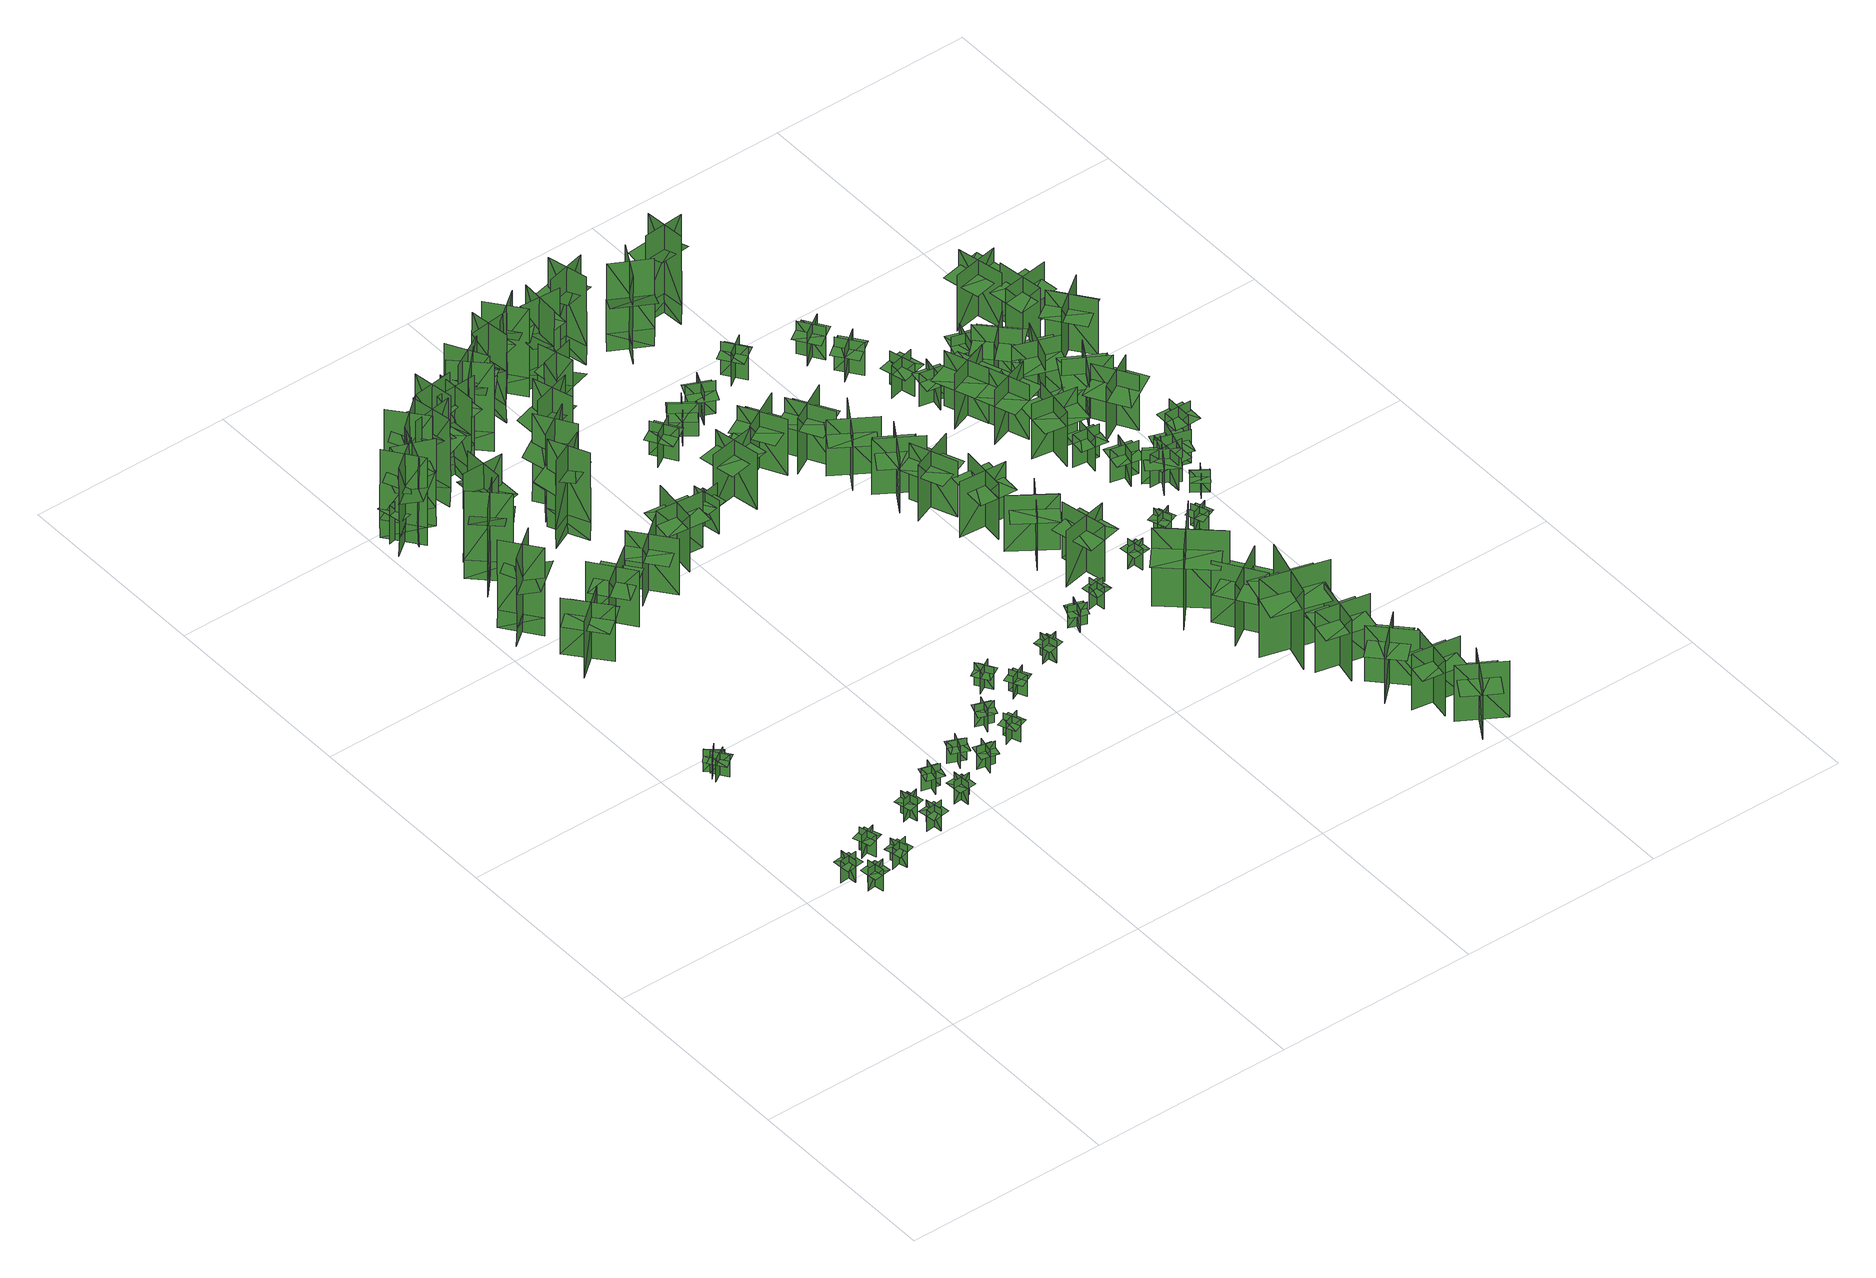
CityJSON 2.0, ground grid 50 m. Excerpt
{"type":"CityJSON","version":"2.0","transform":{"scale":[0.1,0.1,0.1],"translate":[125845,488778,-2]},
"CityObjects":{
"tree1":{"type":"SolitaryVegetationObject","geometry":[{"type":"MultiSurface","lod":"1","boundaries":[[[0,1,2]],[[0,2,3]],[[4,5,6]],[[4,6,7]],[[8,9,10]],[[8,10,11]],[[8,11,12]],[[8,12,13]]]}]},
"tree2":{"type":"SolitaryVegetationObject","geometry":[{"type":"MultiSurface","lod":"1","boundaries":[[[14,15,16]],[[14,16,17]],[[18,19,20]],[[18,20,21]],[[22,23,24]],[[22,24,25]],[[22,25,26]],[[22,26,27]]]}]},
"tree3":{"type":"SolitaryVegetationObject","geometry":[{"type":"MultiSurface","lod":"1","boundaries":[[[28,29,30]],[[28,30,31]],[[32,33,34]],[[32,34,35]],[[36,37,38]],[[36,38,39]],[[36,39,40]],[[36,40,41]]]}]},
"tree4":{"type":"SolitaryVegetationObject","geometry":[{"type":"MultiSurface","lod":"1","boundaries":[[[42,43,44]],[[42,44,45]],[[46,47,48]],[[46,48,49]],[[50,51,52]],[[50,52,53]],[[50,53,54]],[[50,54,55]]]}]},
"tree5":{"type":"SolitaryVegetationObject","geometry":[{"type":"MultiSurface","lod":"1","boundaries":[[[56,57,58]],[[56,58,59]],[[60,61,62]],[[60,62,63]],[[64,65,66]],[[64,66,67]],[[64,67,68]],[[64,68,69]]]}]},
"tree6":{"type":"SolitaryVegetationObject","geometry":[{"type":"MultiSurface","lod":"1","boundaries":[[[70,71,72]],[[70,72,73]],[[74,75,76]],[[74,76,77]],[[78,79,80]],[[78,80,81]],[[78,81,82]],[[78,82,83]]]}]},
"tree7":{"type":"SolitaryVegetationObject","geometry":[{"type":"MultiSurface","lod":"1","boundaries":[[[84,85,86]],[[84,86,87]],[[88,89,90]],[[88,90,91]],[[92,93,94]],[[92,94,95]],[[92,95,96]],[[92,96,97]]]}]},
"tree8":{"type":"SolitaryVegetationObject","geometry":[{"type":"MultiSurface","lod":"1","boundaries":[[[98,99,100]],[[98,100,101]],[[102,103,104]],[[102,104,105]],[[106,107,108]],[[106,108,109]],[[106,109,110]],[[106,110,111]]]}]},
"tree9":{"type":"SolitaryVegetationObject","geometry":[{"type":"MultiSurface","lod":"1","boundaries":[[[112,113,114]],[[112,114,115]],[[116,117,118]],[[116,118,119]],[[120,121,117]],[[120,117,116]],[[122,123,113]],[[122,113,112]],[[124,125,126]],[[124,126,127]],[[128,129,130]],[[128,130,131]]]}]},
"tree10":{"type":"SolitaryVegetationObject","geometry":[{"type":"MultiSurface","lod":"1","boundaries":[[[132,133,134]],[[132,134,135]],[[136,137,138]],[[136,138,139]],[[140,141,142]],[[140,142,143]],[[140,144,145]],[[140,145,141]]]}]},
"tree11":{"type":"SolitaryVegetationObject","geometry":[{"type":"MultiSurface","lod":"1","boundaries":[[[146,147,148]],[[146,148,149]],[[150,151,152]],[[150,152,153]],[[154,155,156]],[[154,156,157]],[[154,157,158]],[[154,158,159]]]}]},
"tree12":{"type":"SolitaryVegetationObject","geometry":[{"type":"MultiSurface","lod":"1","boundaries":[[[160,161,162]],[[160,162,163]],[[164,165,166]],[[164,166,167]],[[168,169,170]],[[168,170,171]],[[168,171,172]],[[168,172,173]]]}]},
"tree13":{"type":"SolitaryVegetationObject","geometry":[{"type":"MultiSurface","lod":"1","boundaries":[[[174,175,176]],[[174,176,177]],[[178,179,180]],[[178,180,181]],[[182,183,179]],[[182,179,178]],[[184,185,175]],[[184,175,174]],[[186,187,188]],[[186,188,189]],[[190,191,192]],[[190,192,193]]]}]},
"tree14":{"type":"SolitaryVegetationObject","geometry":[{"type":"MultiSurface","lod":"1","boundaries":[[[194,195,196]],[[194,196,197]],[[198,199,200]],[[198,200,201]],[[202,203,199]],[[202,199,198]],[[204,205,195]],[[204,195,194]],[[206,207,208]],[[206,208,209]],[[210,211,212]],[[210,212,213]]]}]},
"tree15":{"type":"SolitaryVegetationObject","geometry":[{"type":"MultiSurface","lod":"1","boundaries":[[[214,215,216]],[[214,216,217]],[[218,219,220]],[[218,220,221]],[[222,223,224]],[[222,224,225]],[[222,226,227]],[[222,227,223]]]}]},
"tree16":{"type":"SolitaryVegetationObject","geometry":[{"type":"MultiSurface","lod":"1","boundaries":[[[228,229,230]],[[228,230,231]],[[232,233,234]],[[232,234,235]],[[236,237,233]],[[236,233,232]],[[238,239,229]],[[238,229,228]],[[240,241,242]],[[240,242,243]],[[244,245,246]],[[244,246,247]]]}]},
"tree17":{"type":"SolitaryVegetationObject","geometry":[{"type":"MultiSurface","lod":"1","boundaries":[[[248,249,250]],[[248,250,251]],[[252,253,254]],[[252,254,255]],[[256,257,258]],[[256,258,259]],[[256,260,261]],[[256,261,257]]]}]},
"tree18":{"type":"SolitaryVegetationObject","geometry":[{"type":"MultiSurface","lod":"1","boundaries":[[[262,263,264]],[[262,264,265]],[[266,267,268]],[[266,268,269]],[[270,271,267]],[[270,267,266]],[[272,273,263]],[[272,263,262]],[[274,275,276]],[[274,276,277]],[[278,279,280]],[[278,280,281]]]}]},
"tree19":{"type":"SolitaryVegetationObject","geometry":[{"type":"MultiSurface","lod":"1","boundaries":[[[282,283,284]],[[282,284,285]],[[286,287,288]],[[286,288,289]],[[290,291,292]],[[290,292,293]],[[290,293,294]],[[290,294,295]]]}]},
"tree20":{"type":"SolitaryVegetationObject","geometry":[{"type":"MultiSurface","lod":"1","boundaries":[[[296,297,298]],[[296,298,299]],[[300,301,302]],[[300,302,303]],[[304,305,306]],[[304,306,307]],[[304,307,308]],[[304,308,309]]]}]},
"tree21":{"type":"SolitaryVegetationObject","geometry":[{"type":"MultiSurface","lod":"1","boundaries":[[[310,311,312]],[[310,312,313]],[[314,315,316]],[[314,316,317]],[[318,319,315]],[[318,315,314]],[[320,321,311]],[[320,311,310]],[[322,323,324]],[[322,324,325]],[[326,327,328]],[[326,328,329]]]}]},
"tree22":{"type":"SolitaryVegetationObject","geometry":[{"type":"MultiSurface","lod":"1","boundaries":[[[330,331,332]],[[330,332,333]],[[334,335,336]],[[334,336,337]],[[338,339,335]],[[338,335,334]],[[340,341,331]],[[340,331,330]],[[342,343,344]],[[342,344,345]],[[346,347,348]],[[346,348,349]]]}]},
"tree23":{"type":"SolitaryVegetationObject","geometry":[{"type":"MultiSurface","lod":"1","boundaries":[[[350,351,352]],[[350,352,353]],[[354,355,356]],[[354,356,357]],[[358,359,360]],[[358,360,361]],[[358,362,363]],[[358,363,359]]]}]},
"tree24":{"type":"SolitaryVegetationObject","geometry":[{"type":"MultiSurface","lod":"1","boundaries":[[[364,365,366]],[[364,366,367]],[[368,369,370]],[[368,370,371]],[[372,373,369]],[[372,369,368]],[[374,375,365]],[[374,365,364]],[[376,377,378]],[[376,378,379]],[[380,381,382]],[[380,382,383]]]}]},
"tree25":{"type":"SolitaryVegetationObject","geometry":[{"type":"MultiSurface","lod":"1","boundaries":[[[384,385,386]],[[384,386,387]],[[388,389,390]],[[388,390,391]],[[392,393,394]],[[392,394,395]],[[392,395,396]],[[392,396,397]]]}]},
"tree26":{"type":"SolitaryVegetationObject","geometry":[{"type":"MultiSurface","lod":"1","boundaries":[[[398,399,400]],[[398,400,401]],[[402,403,404]],[[402,404,405]],[[406,407,403]],[[406,403,402]],[[408,409,399]],[[408,399,398]],[[410,411,412]],[[410,412,413]],[[414,415,416]],[[414,416,417]]]}]},
"tree27":{"type":"SolitaryVegetationObject","geometry":[{"type":"MultiSurface","lod":"1","boundaries":[[[418,419,420]],[[418,420,421]],[[422,423,424]],[[422,424,425]],[[426,427,428]],[[426,428,429]],[[426,429,430]],[[426,430,431]]]}]},
"tree28":{"type":"SolitaryVegetationObject","geometry":[{"type":"MultiSurface","lod":"1","boundaries":[[[432,433,434]],[[432,434,435]],[[436,437,438]],[[436,438,439]],[[440,441,437]],[[440,437,436]],[[442,443,433]],[[442,433,432]],[[444,445,446]],[[444,446,447]],[[448,449,450]],[[448,450,451]]]}]},
"tree29":{"type":"SolitaryVegetationObject","geometry":[{"type":"MultiSurface","lod":"1","boundaries":[[[452,453,454]],[[452,454,455]],[[456,457,458]],[[456,458,459]],[[460,461,457]],[[460,457,456]],[[462,463,453]],[[462,453,452]],[[464,465,466]],[[464,466,467]],[[468,469,470]],[[468,470,471]]]}]},
"tree30":{"type":"SolitaryVegetationObject","geometry":[{"type":"MultiSurface","lod":"1","boundaries":[[[472,473,474]],[[472,474,475]],[[476,477,478]],[[476,478,479]],[[480,481,482]],[[480,482,483]],[[480,484,485]],[[480,485,481]]]}]},
"tree31":{"type":"SolitaryVegetationObject","geometry":[{"type":"MultiSurface","lod":"1","boundaries":[[[486,487,488]],[[486,488,489]],[[490,491,492]],[[490,492,493]],[[494,495,496]],[[494,496,497]],[[494,497,498]],[[494,498,499]]]}]},
"tree32":{"type":"SolitaryVegetationObject","geometry":[{"type":"MultiSurface","lod":"1","boundaries":[[[500,501,502]],[[500,502,503]],[[504,505,506]],[[504,506,507]],[[508,509,505]],[[508,505,504]],[[510,511,501]],[[510,501,500]],[[512,513,514]],[[512,514,515]],[[516,517,518]],[[516,518,519]]]}]},
"tree33":{"type":"SolitaryVegetationObject","geometry":[{"type":"MultiSurface","lod":"1","boundaries":[[[520,521,522]],[[520,522,523]],[[524,525,526]],[[524,526,527]],[[528,529,530]],[[528,530,531]],[[528,531,532]],[[528,532,533]]]}]},
"tree34":{"type":"SolitaryVegetationObject","geometry":[{"type":"MultiSurface","lod":"1","boundaries":[[[534,535,536]],[[534,536,537]],[[538,539,540]],[[538,540,541]],[[542,543,539]],[[542,539,538]],[[544,545,535]],[[544,535,534]],[[546,547,548]],[[546,548,549]],[[550,551,552]],[[550,552,553]]]}]},
"tree35":{"type":"SolitaryVegetationObject","geometry":[{"type":"MultiSurface","lod":"1","boundaries":[[[554,555,556]],[[554,556,557]],[[558,559,560]],[[558,560,561]],[[562,563,559]],[[562,559,558]],[[564,565,555]],[[564,555,554]],[[566,567,568]],[[566,568,569]],[[570,571,572]],[[570,572,573]]]}]},
"tree36":{"type":"SolitaryVegetationObject","geometry":[{"type":"MultiSurface","lod":"1","boundaries":[[[574,575,576]],[[574,576,577]],[[578,579,580]],[[578,580,581]],[[582,583,584]],[[582,584,585]],[[582,586,587]],[[582,587,583]]]}]},
"tree37":{"type":"SolitaryVegetationObject","geometry":[{"type":"MultiSurface","lod":"1","boundaries":[[[588,589,590]],[[588,590,591]],[[592,593,594]],[[592,594,595]],[[596,597,593]],[[596,593,592]],[[598,599,589]],[[598,589,588]],[[600,601,602]],[[600,602,603]],[[604,605,606]],[[604,606,607]]]}]},
"tree38":{"type":"SolitaryVegetationObject","geometry":[{"type":"MultiSurface","lod":"1","boundaries":[[[608,609,610]],[[608,610,611]],[[612,613,614]],[[612,614,615]],[[616,617,618]],[[616,618,619]],[[616,619,620]],[[616,620,621]]]}]},
"tree39":{"type":"SolitaryVegetationObject","geometry":[{"type":"MultiSurface","lod":"1","boundaries":[[[622,623,624]],[[622,624,625]],[[626,627,628]],[[626,628,629]],[[630,631,627]],[[630,627,626]],[[632,633,623]],[[632,623,622]],[[634,635,636]],[[634,636,637]],[[638,639,640]],[[638,640,641]]]}]},
"tree40":{"type":"SolitaryVegetationObject","geometry":[{"type":"MultiSurface","lod":"1","boundaries":[[[642,643,644]],[[642,644,645]],[[646,647,648]],[[646,648,649]],[[650,651,652]],[[650,652,653]],[[650,654,655]],[[650,655,651]]]}]},
"tree41":{"type":"SolitaryVegetationObject","geometry":[{"type":"MultiSurface","lod":"1","boundaries":[[[656,657,658]],[[656,658,659]],[[660,661,662]],[[660,662,663]],[[664,665,661]],[[664,661,660]],[[666,667,657]],[[666,657,656]],[[668,669,670]],[[668,670,671]],[[672,673,674]],[[672,674,675]]]}]},
"tree42":{"type":"SolitaryVegetationObject","geometry":[{"type":"MultiSurface","lod":"1","boundaries":[[[676,677,678]],[[676,678,679]],[[680,681,682]],[[680,682,683]],[[684,685,686]],[[684,686,687]],[[684,687,688]],[[684,688,689]]]}]},
"tree43":{"type":"SolitaryVegetationObject","geometry":[{"type":"MultiSurface","lod":"1","boundaries":[[[690,691,692]],[[690,692,693]],[[694,695,696]],[[694,696,697]],[[698,699,695]],[[698,695,694]],[[700,701,691]],[[700,691,690]],[[702,703,704]],[[702,704,705]],[[706,707,708]],[[706,708,709]]]}]},
"tree44":{"type":"SolitaryVegetationObject","geometry":[{"type":"MultiSurface","lod":"1","boundaries":[[[710,711,712]],[[710,712,713]],[[714,715,716]],[[714,716,717]],[[718,719,720]],[[718,720,721]],[[718,721,722]],[[718,722,723]]]}]},
"tree45":{"type":"SolitaryVegetationObject","geometry":[{"type":"MultiSurface","lod":"1","boundaries":[[[724,725,726]],[[724,726,727]],[[728,729,730]],[[728,730,731]],[[732,733,734]],[[732,734,735]],[[732,735,736]],[[732,736,737]]]}]},
"tree46":{"type":"SolitaryVegetationObject","geometry":[{"type":"MultiSurface","lod":"1","boundaries":[[[738,739,740]],[[738,740,741]],[[742,743,744]],[[742,744,745]],[[746,747,748]],[[746,748,749]],[[746,750,751]],[[746,751,747]]]}]},
"tree47":{"type":"SolitaryVegetationObject","geometry":[{"type":"MultiSurface","lod":"1","boundaries":[[[752,753,754]],[[752,754,755]],[[756,757,758]],[[756,758,759]],[[760,761,762]],[[760,762,763]],[[760,763,764]],[[760,764,765]]]}]},
"tree48":{"type":"SolitaryVegetationObject","geometry":[{"type":"MultiSurface","lod":"1","boundaries":[[[766,767,768]],[[766,768,769]],[[770,771,772]],[[770,772,773]],[[774,775,771]],[[774,771,770]],[[776,777,767]],[[776,767,766]],[[778,779,780]],[[778,780,781]],[[782,783,784]],[[782,784,785]]]}]},
"tree49":{"type":"SolitaryVegetationObject","geometry":[{"type":"MultiSurface","lod":"1","boundaries":[[[786,787,788]],[[786,788,789]],[[790,791,792]],[[790,792,793]],[[794,795,796]],[[794,796,797]],[[794,797,798]],[[794,798,799]]]}]},
"tree50":{"type":"SolitaryVegetationObject","geometry":[{"type":"MultiSurface","lod":"1","boundaries":[[[800,801,802]],[[800,802,803]],[[804,805,806]],[[804,806,807]],[[808,809,810]],[[808,810,811]],[[808,812,813]],[[808,813,809]]]}]},
"tree51":{"type":"SolitaryVegetationObject","geometry":[{"type":"MultiSurface","lod":"1","boundaries":[[[814,815,816]],[[814,816,817]],[[818,819,820]],[[818,820,821]],[[822,823,824]],[[822,824,825]],[[822,826,827]],[[822,827,823]]]}]},
"tree52":{"type":"SolitaryVegetationObject","geometry":[{"type":"MultiSurface","lod":"1","boundaries":[[[828,829,830]],[[828,830,831]],[[832,833,834]],[[832,834,835]],[[836,837,838]],[[836,838,839]],[[836,840,841]],[[836,841,837]]]}]},
"tree53":{"type":"SolitaryVegetationObject","geometry":[{"type":"MultiSurface","lod":"1","boundaries":[[[842,843,844]],[[842,844,845]],[[846,847,848]],[[846,848,849]],[[850,851,852]],[[850,852,853]],[[850,854,855]],[[850,855,851]]]}]},
"tree54":{"type":"SolitaryVegetationObject","geometry":[{"type":"MultiSurface","lod":"1","boundaries":[[[856,857,858]],[[856,858,859]],[[860,861,862]],[[860,862,863]],[[864,865,866]],[[864,866,867]],[[864,868,869]],[[864,869,865]]]}]},
"tree55":{"type":"SolitaryVegetationObject","geometry":[{"type":"MultiSurface","lod":"1","boundaries":[[[870,871,872]],[[870,872,873]],[[874,875,876]],[[874,876,877]],[[878,879,880]],[[878,880,881]],[[878,882,883]],[[878,883,879]]]}]},
"tree56":{"type":"SolitaryVegetationObject","geometry":[{"type":"MultiSurface","lod":"1","boundaries":[[[884,885,886]],[[884,886,887]],[[888,889,890]],[[888,890,891]],[[892,893,894]],[[892,894,895]],[[892,896,897]],[[892,897,893]]]}]},
"tree57":{"type":"SolitaryVegetationObject","geometry":[{"type":"MultiSurface","lod":"1","boundaries":[[[898,899,900]],[[898,900,901]],[[902,903,904]],[[902,904,905]],[[906,907,903]],[[906,903,902]],[[908,909,899]],[[908,899,898]],[[910,911,912]],[[910,912,913]],[[914,915,916]],[[914,916,917]]]}]},
"tree58":{"type":"SolitaryVegetationObject","geometry":[{"type":"MultiSurface","lod":"1","boundaries":[[[918,919,920]],[[918,920,921]],[[922,923,924]],[[922,924,925]],[[926,927,928]],[[926,928,929]],[[926,930,931]],[[926,931,927]]]}]},
"tree59":{"type":"SolitaryVegetationObject","geometry":[{"type":"MultiSurface","lod":"1","boundaries":[[[932,933,934]],[[932,934,935]],[[936,937,938]],[[936,938,939]],[[940,941,942]],[[940,942,943]],[[940,944,945]],[[940,945,941]]]}]},
"tree60":{"type":"SolitaryVegetationObject","geometry":[{"type":"MultiSurface","lod":"1","boundaries":[[[946,947,948]],[[946,948,949]],[[950,951,952]],[[950,952,953]],[[954,955,956]],[[954,956,957]],[[954,958,959]],[[954,959,955]]]}]},
"tree61":{"type":"SolitaryVegetationObject","geometry":[{"type":"MultiSurface","lod":"1","boundaries":[[[960,961,962]],[[960,962,963]],[[964,965,966]],[[964,966,967]],[[968,969,970]],[[968,970,971]],[[968,972,973]],[[968,973,969]]]}]},
"tree62":{"type":"SolitaryVegetationObject","geometry":[{"type":"MultiSurface","lod":"1","boundaries":[[[974,975,976]],[[974,976,977]],[[978,979,980]],[[978,980,981]],[[982,983,984]],[[982,984,985]],[[982,986,987]],[[982,987,983]]]}]},
"tree63":{"type":"SolitaryVegetationObject","geometry":[{"type":"MultiSurface","lod":"1","boundaries":[[[988,989,990]],[[988,990,991]],[[992,993,994]],[[992,994,995]],[[996,997,998]],[[996,998,999]],[[996,999,1000]],[[996,1000,1001]]]}]},
"tree64":{"type":"SolitaryVegetationObject","geometry":[{"type":"MultiSurface","lod":"1","boundaries":[[[1002,1003,1004]],[[1002,1004,1005]],[[1006,1007,1008]],[[1006,1008,1009]],[[1010,1011,1012]],[[1010,1012,1013]],[[1010,1014,1015]],[[1010,1015,1011]]]}]},
"tree65":{"type":"SolitaryVegetationObject","geometry":[{"type":"MultiSurface","lod":"1","boundaries":[[[1016,1017,1018]],[[1016,1018,1019]],[[1020,1021,1022]],[[1020,1022,1023]],[[1024,1025,1026]],[[1024,1026,1027]],[[1024,1028,1029]],[[1024,1029,1025]]]}]},
"tree66":{"type":"SolitaryVegetationObject","geometry":[{"type":"MultiSurface","lod":"1","boundaries":[[[1030,1031,1032]],[[1030,1032,1033]],[[1034,1035,1036]],[[1034,1036,1037]],[[1038,1039,1040]],[[1038,1040,1041]],[[1038,1041,1042]],[[1038,1042,1043]]]}]},
"tree67":{"type":"SolitaryVegetationObject","geometry":[{"type":"MultiSurface","lod":"1","boundaries":[[[1044,1045,1046]],[[1044,1046,1047]],[[1048,1049,1050]],[[1048,1050,1051]],[[1052,1053,1054]],[[1052,1054,1055]],[[1052,1055,1056]],[[1052,1056,1057]]]}]},
"tree68":{"type":"SolitaryVegetationObject","geometry":[{"type":"MultiSurface","lod":"1","boundaries":[[[1058,1059,1060]],[[1058,1060,1061]],[[1062,1063,1064]],[[1062,1064,1065]],[[1066,1067,1063]],[[1066,1063,1062]],[[1068,1069,1059]],[[1068,1059,1058]],[[1070,1071,1072]],[[1070,1072,1073]],[[1074,1075,1076]],[[1074,1076,1077]]]}]},
"tree69":{"type":"SolitaryVegetationObject","geometry":[{"type":"MultiSurface","lod":"1","boundaries":[[[1078,1079,1080]],[[1078,1080,1081]],[[1082,1083,1084]],[[1082,1084,1085]],[[1086,1087,1088]],[[1086,1088,1089]],[[1086,1089,1090]],[[1086,1090,1091]]]}]},
"tree70":{"type":"SolitaryVegetationObject","geometry":[{"type":"MultiSurface","lod":"1","boundaries":[[[1092,1093,1094]],[[1092,1094,1095]],[[1096,1097,1098]],[[1096,1098,1099]],[[1100,1101,1102]],[[1100,1102,1103]],[[1100,1103,1104]],[[1100,1104,1105]]]}]},
"tree71":{"type":"SolitaryVegetationObject","geometry":[{"type":"MultiSurface","lod":"1","boundaries":[[[1106,1107,1108]],[[1106,1108,1109]],[[1110,1111,1112]],[[1110,1112,1113]],[[1114,1115,1116]],[[1114,1116,1117]],[[1114,1117,1118]],[[1114,1118,1119]]]}]},
"tree72":{"type":"SolitaryVegetationObject","geometry":[{"type":"MultiSurface","lod":"1","boundaries":[[[1120,1121,1122]],[[1120,1122,1123]],[[1124,1125,1126]],[[1124,1126,1127]],[[1128,1129,1130]],[[1128,1130,1131]],[[1128,1131,1132]],[[1128,1132,1133]]]}]},
"tree73":{"type":"SolitaryVegetationObject","geometry":[{"type":"MultiSurface","lod":"1","boundaries":[[[1134,1135,1136]],[[1134,1136,1137]],[[1138,1139,1140]],[[1138,1140,1141]],[[1142,1143,1144]],[[1142,1144,1145]],[[1142,1145,1146]],[[1142,1146,1147]]]}]},
"tree74":{"type":"SolitaryVegetationObject","geometry":[{"type":"MultiSurface","lod":"1","boundaries":[[[1148,1149,1150]],[[1148,1150,1151]],[[1152,1153,1154]],[[1152,1154,1155]],[[1156,1157,1158]],[[1156,1158,1159]],[[1156,1159,1160]],[[1156,1160,1161]]]}]},
"tree75":{"type":"SolitaryVegetationObject","geometry":[{"type":"MultiSurface","lod":"1","boundaries":[[[1162,1163,1164]],[[1162,1164,1165]],[[1166,1167,1168]],[[1166,1168,1169]],[[1170,1171,1172]],[[1170,1172,1173]],[[1170,1173,1174]],[[1170,1174,1175]]]}]},
"tree76":{"type":"SolitaryVegetationObject","geometry":[{"type":"MultiSurface","lod":"1","boundaries":[[[1176,1177,1178]],[[1176,1178,1179]],[[1180,1181,1182]],[[1180,1182,1183]],[[1184,1185,1186]],[[1184,1186,1187]],[[1184,1187,1188]],[[1184,1188,1189]]]}]},
"tree77":{"type":"SolitaryVegetationObject","geometry":[{"type":"MultiSurface","lod":"1","boundaries":[[[1190,1191,1192]],[[1190,1192,1193]],[[1194,1195,1196]],[[1194,1196,1197]],[[1198,1199,1200]],[[1198,1200,1201]],[[1198,1201,1202]],[[1198,1202,1203]]]}]},
"tree78":{"type":"SolitaryVegetationObject","geometry":[{"type":"MultiSurface","lod":"1","boundaries":[[[1204,1205,1206]],[[1204,1206,1207]],[[1208,1209,1210]],[[1208,1210,1211]],[[1212,1213,1214]],[[1212,1214,1215]],[[1212,1215,1216]],[[1212,1216,1217]]]}]},
"tree79":{"type":"SolitaryVegetationObject","geometry":[{"type":"MultiSurface","lod":"1","boundaries":[[[1218,1219,1220]],[[1218,1220,1221]],[[1222,1223,1224]],[[1222,1224,1225]],[[1226,1227,1228]],[[1226,1228,1229]],[[1226,1229,1230]],[[1226,1230,1231]]]}]},
"tree80":{"type":"SolitaryVegetationObject","geometry":[{"type":"MultiSurface","lod":"1","boundaries":[[[1232,1233,1234]],[[1232,1234,1235]],[[1236,1237,1238]],[[1236,1238,1239]],[[1240,1241,1242]],[[1240,1242,1243]],[[1240,1243,1244]],[[1240,1244,1245]]]}]},
"tree81":{"type":"SolitaryVegetationObject","geometry":[{"type":"MultiSurface","lod":"1","boundaries":[[[1246,1247,1248]],[[1246,1248,1249]],[[1250,1251,1252]],[[1250,1252,1253]],[[1254,1255,1256]],[[1254,1256,1257]],[[1254,1257,1258]],[[1254,1258,1259]]]}]},
"tree82":{"type":"SolitaryVegetationObject","geometry":[{"type":"MultiSurface","lod":"1","boundaries":[[[1260,1261,1262]],[[1260,1262,1263]],[[1264,1265,1266]],[[1264,1266,1267]],[[1268,1269,1270]],[[1268,1270,1271]],[[1268,1271,1272]],[[1268,1272,1273]]]}]},
"tree83":{"type":"SolitaryVegetationObject","geometry":[{"type":"MultiSurface","lod":"1","boundaries":[[[1274,1275,1276]],[[1274,1276,1277]],[[1278,1279,1280]],[[1278,1280,1281]],[[1282,1283,1284]],[[1282,1284,1285]],[[1282,1285,1286]],[[1282,1286,1287]]]}]},
"tree84":{"type":"SolitaryVegetationObject","geometry":[{"type":"MultiSurface","lod":"1","boundaries":[[[1288,1289,1290]],[[1288,1290,1291]],[[1292,1293,1294]],[[1292,1294,1295]],[[1296,1297,1298]],[[1296,1298,1299]],[[1296,1299,1300]],[[1296,1300,1301]]]}]},
"tree85":{"type":"SolitaryVegetationObject","geometry":[{"type":"MultiSurface","lod":"1","boundaries":[[[1302,1303,1304]],[[1302,1304,1305]],[[1306,1307,1308]],[[1306,1308,1309]],[[1310,1311,1312]],[[1310,1312,1313]],[[1310,1313,1314]],[[1310,1314,1315]]]}]},
"tree86":{"type":"SolitaryVegetationObject","geometry":[{"type":"MultiSurface","lod":"1","boundaries":[[[1316,1317,1318]],[[1316,1318,1319]],[[1320,1321,1322]],[[1320,1322,1323]],[[1324,1325,1326]],[[1324,1326,1327]],[[1324,1327,1328]],[[1324,1328,1329]]]}]},
"tree87":{"type":"SolitaryVegetationObject","geometry":[{"type":"MultiSurface","lod":"1","boundaries":[[[1330,1331,1332]],[[1330,1332,1333]],[[1334,1335,1336]],[[1334,1336,1337]],[[1338,1339,1340]],[[1338,1340,1341]],[[1338,1341,1342]],[[1338,1342,1343]]]}]},
"tree88":{"type":"SolitaryVegetationObject","geometry":[{"type":"MultiSurface","lod":"1","boundaries":[[[1344,1345,1346]],[[1344,1346,1347]],[[1348,1349,1350]],[[1348,1350,1351]],[[1352,1353,1354]],[[1352,1354,1355]],[[1352,1355,1356]],[[1352,1356,1357]]]}]},
"tree89":{"type":"SolitaryVegetationObject","geometry":[{"type":"MultiSurface","lod":"1","boundaries":[[[1358,1359,1360]],[[1358,1360,1361]],[[1362,1363,1364]],[[1362,1364,1365]],[[1366,1367,1368]],[[1366,1368,1369]],[[1366,1369,1370]],[[1366,1370,1371]]]}]},
"tree90":{"type":"SolitaryVegetationObject","geometry":[{"type":"MultiSurface","lod":"1","boundaries":[[[1372,1373,1374]],[[1372,1374,1375]],[[1376,1377,1378]],[[1376,1378,1379]],[[1380,1381,1382]],[[1380,1382,1383]],[[1380,1384,1385]],[[1380,1385,1381]]]}]},
"tree91":{"type":"SolitaryVegetationObject","geometry":[{"type":"MultiSurface","lod":"1","boundaries":[[[1386,1387,1388]],[[1386,1388,1389]],[[1390,1391,1392]],[[1390,1392,1393]],[[1394,1395,1396]],[[1394,1396,1397]],[[1394,1398,1399]],[[1394,1399,1395]]]}]},
"tree92":{"type":"SolitaryVegetationObject","geometry":[{"type":"MultiSurface","lod":"1","boundaries":[[[1400,1401,1402]],[[1400,1402,1403]],[[1404,1405,1406]],[[1404,1406,1407]],[[1408,1409,1410]],[[1408,1410,1411]],[[1408,1412,1413]],[[1408,1413,1409]]]}]}
},
"vertices":[
[115,477,18],[110,521,18],[110,521,80],[115,477,80],[133,500,18],[89,495,18],[89,495,80],[133,500,80],[133,500,63],[131,522,63],[87,517,63],[89,495,63],[92,473,63],[136,478,63],
[134,460,21],[141,416,21],[141,416,82],[134,460,82],[117,436,21],[161,443,21],[161,443,82],[117,436,82],[117,436,65],[120,415,65],[164,421,65],[161,443,65],[157,465,65],[114,458,65],
[188,558,17],[201,516,17],[201,516,79],[188,558,79],[174,532,17],[216,546,17],[216,546,79],[174,532,79],[174,532,62],[181,511,62],[223,525,62],[216,546,62],[209,567,62],[167,553,62],
[231,448,18],[219,490,18],[219,490,79],[231,448,79],[246,473,18],[203,462,18],[203,462,79],[246,473,79],[246,473,62],[240,494,62],[197,483,62],[203,462,62],[208,440,62],[251,452,62],
[122,942,17],[85,918,17],[85,918,79],[122,942,79],[93,948,17],[118,912,17],[118,912,79],[93,948,79],[93,948,62],[75,936,62],[100,899,62],[118,912,62],[136,924,62],[111,961,62],
[115,963,17],[85,930,17],[85,930,78],[115,963,78],[85,961,17],[118,932,17],[118,932,78],[85,961,78],[85,961,61],[71,945,61],[103,915,61],[118,932,61],[133,948,61],[100,978,61],
[319,572,14],[362,583,14],[362,583,76],[319,572,76],[344,557,14],[333,600,14],[333,600,76],[344,557,76],[344,557,58],[365,562,58],[355,605,58],[333,600,58],[312,595,58],[322,552,58],
[363,499,15],[357,542,15],[357,542,76],[363,499,76],[381,522,15],[337,516,15],[337,516,76],[381,522,76],[381,522,59],[378,544,59],[334,538,59],[337,516,59],[340,494,59],[384,500,59],
[112,1591,62],[30,1529,62],[29,1530,257],[111,1593,257],[35,1602,62],[97,1520,62],[98,1520,257],[35,1603,257],[35,1603,11],[98,1520,11],[111,1593,11],[29,1530,11],[111,1592,157],[29,1529,157],[61,1487,176],[144,1550,176],[40,1538,188],[102,1586,188],[78,1617,198],[16,1569,198],
[87,1453,12],[162,1361,12],[162,1361,169],[87,1453,169],[78,1360,12],[170,1434,12],[170,1434,169],[78,1360,169],[94,1445,128],[162,1361,128],[198,1390,128],[130,1474,128],[58,1416,128],[125,1332,128],
[451,613,18],[408,624,18],[408,624,79],[451,613,79],[436,639,18],[425,596,18],[425,596,79],[436,639,79],[436,639,62],[415,644,62],[404,601,62],[425,596,62],[447,590,62],[458,633,62],
[439,551,15],[483,554,15],[483,554,77],[439,551,77],[461,531,15],[458,575,15],[458,575,77],[461,531,77],[461,531,59],[483,533,59],[480,577,59],[458,575,59],[436,574,59],[439,530,59],
[100,1977,60],[17,1915,60],[16,1916,255],[99,1979,255],[22,1989,60],[84,1906,60],[85,1906,255],[23,1989,255],[23,1989,9],[85,1906,9],[99,1979,9],[16,1916,9],[99,1978,155],[16,1916,155],[48,1874,174],[131,1936,174],[28,1924,186],[89,1972,186],[66,2003,196],[4,1956,196],
[81,1774,60],[156,1702,60],[155,1701,255],[80,1773,255],[82,1696,60],[154,1771,60],[153,1771,255],[82,1696,255],[82,1696,9],[153,1771,9],[80,1773,9],[155,1701,9],[80,1773,155],[155,1702,155],[192,1740,174],[117,1811,174],[145,1711,186],[88,1765,186],[61,1736,196],[118,1683,196],
[106,1976,9],[25,1959,9],[25,1959,118],[106,1976,118],[51,2011,9],[68,1930,9],[68,1930,118],[51,2011,118],[99,1974,90],[25,1959,90],[31,1927,90],[105,1942,90],[92,2006,90],[18,1991,90],
[67,1914,61],[105,2010,61],[107,2009,255],[69,1913,255],[139,1945,61],[43,1983,61],[43,1982,255],[139,1944,255],[139,1944,9],[43,1982,9],[69,1913,9],[107,2009,9],[68,1913,156],[106,2010,156],[57,2029,174],[19,1933,174],[101,1996,186],[73,1924,186],[110,1910,197],[138,1982,197],
[296,1500,10],[201,1430,10],[201,1430,167],[296,1500,167],[203,1514,10],[273,1419,10],[273,1419,167],[203,1514,167],[288,1494,126],[201,1430,126],[228,1393,126],[315,1457,126],[260,1532,126],[173,1468,126],
[169,1872,59],[169,1769,59],[168,1769,254],[167,1872,254],[113,1817,59],[217,1818,59],[217,1819,254],[113,1818,254],[113,1818,7],[217,1819,7],[167,1872,7],[168,1769,7],[168,1872,154],[168,1769,154],[221,1769,173],[220,1873,173],[168,1783,185],[167,1861,185],[128,1860,195],[129,1783,195],
[547,644,17],[506,661,17],[506,661,78],[547,644,78],[536,672,17],[519,631,17],[519,631,78],[536,672,78],[536,672,61],[515,680,61],[499,639,61],[519,631,61],[540,622,61],[556,663,61],
[569,622,18],[559,579,18],[559,579,80],[569,622,80],[544,606,18],[587,597,18],[587,597,80],[544,606,80],[544,606,62],[539,585,62],[582,575,62],[587,597,62],[592,618,62],[549,628,62],
[179,2067,72],[100,2000,72],[99,2002,267],[178,2068,267],[101,2074,73],[168,1995,73],[169,1996,267],[102,2075,267],[102,2075,21],[169,1996,21],[178,2068,21],[99,2002,21],[179,2068,167],[100,2001,167],[134,1961,186],[213,2028,186],[110,2010,198],[169,2061,198],[144,2091,209],[85,2040,209],
[180,2072,66],[198,1970,66],[196,1970,260],[178,2072,260],[135,2008,66],[237,2026,66],[237,2027,260],[135,2009,260],[135,2009,14],[237,2027,14],[178,2072,14],[196,1970,14],[179,2072,161],[197,1970,161],[249,1979,179],[231,2081,179],[194,1984,191],[180,2060,191],[142,2053,202],[156,1977,202],
[404,1448,10],[331,1541,10],[331,1541,167],[404,1448,167],[414,1541,10],[321,1468,10],[321,1468,167],[414,1541,167],[397,1456,126],[331,1541,126],[294,1512,126],[361,1427,126],[434,1485,126],[367,1570,126],
[236,2020,74],[223,2123,74],[224,2123,269],[238,2020,269],[284,2082,74],[181,2069,74],[182,2068,269],[284,2081,269],[284,2081,23],[182,2068,23],[238,2020,23],[224,2123,23],[237,2020,169],[224,2123,169],[171,2116,188],[185,2013,188],[226,2109,200],[236,2032,200],[275,2037,210],[265,2114,210],
[686,650,15],[645,634,15],[645,634,77],[686,650,77],[659,662,15],[675,621,15],[675,621,77],[659,662,77],[659,662,60],[638,654,60],[655,613,60],[675,621,60],[696,629,60],[680,671,60],
[294,1732,59],[388,1776,59],[388,1775,254],[295,1730,254],[368,1705,59],[323,1799,59],[323,1798,254],[367,1705,254],[367,1705,8],[323,1798,8],[295,1730,8],[388,1775,8],[295,1731,154],[388,1775,154],[365,1823,173],[272,1779,173],[375,1769,185],[306,1735,185],[323,1700,195],[392,1734,195],
[653,731,16],[639,689,16],[639,689,78],[653,731,78],[627,718,16],[669,704,16],[669,704,78],[627,718,78],[627,718,60],[619,697,60],[661,683,60],[669,704,60],[676,725,60],[634,739,60],
[271,1993,65],[267,2096,65],[269,2096,260],[273,1993,260],[325,2050,65],[221,2046,65],[221,2045,260],[325,2049,260],[325,2049,14],[221,2045,14],[273,1993,14],[269,2096,14],[272,1993,160],[268,2096,160],[216,2094,179],[219,1991,179],[269,2082,191],[272,2005,191],[312,2006,201],[308,2084,201],
[326,1807,65],[413,1863,65],[414,1861,260],[326,1806,260],[402,1790,65],[347,1877,65],[346,1877,260],[401,1789,260],[401,1789,14],[346,1877,14],[326,1806,14],[414,1861,14],[326,1806,160],[414,1862,160],[386,1906,179],[298,1851,179],[402,1854,191],[336,1812,191],[357,1779,201],[423,1821,201],
[540,1539,9],[423,1551,9],[423,1551,166],[540,1539,166],[481,1611,9],[469,1494,9],[469,1494,166],[481,1611,166],[530,1540,126],[423,1551,126],[418,1505,126],[525,1494,126],[535,1586,126],[428,1598,126],
[730,784,21],[707,822,21],[707,822,83],[730,784,83],[737,813,21],[699,790,21],[699,790,83],[737,813,83],[737,813,65],[726,832,65],[688,809,65],[699,790,65],[711,771,65],[749,794,65],
[308,2125,69],[381,2052,69],[380,2051,263],[307,2124,263],[308,2047,69],[381,2120,69],[380,2121,263],[307,2047,263],[307,2047,17],[380,2121,17],[307,2124,17],[380,2051,17],[307,2124,164],[380,2051,164],[418,2089,182],[345,2162,182],[370,2061,194],[315,2116,194],[287,2088,205],[343,2033,205],
[754,763,20],[773,723,20],[773,723,81],[754,763,81],[744,735,20],[784,754,20],[784,754,81],[744,735,81],[744,735,64],[754,715,64],[794,734,64],[784,754,64],[775,774,64],[735,755,64],
[377,1901,67],[476,1932,67],[476,1930,262],[378,1899,262],[446,1864,67],[415,1963,67],[415,1963,262],[445,1864,262],[445,1864,16],[415,1963,16],[378,1899,16],[476,1930,16],[377,1900,162],[476,1931,162],[461,1981,181],[362,1950,181],[463,1927,193],[389,1903,193],[401,1865,203],[475,1889,203],
[335,2164,73],[386,2073,73],[384,2072,268],[334,2163,268],[313,2088,73],[404,2139,73],[403,2140,268],[313,2089,268],[313,2089,22],[403,2140,22],[334,2163,22],[384,2072,22],[334,2163,168],[385,2073,168],[431,2098,187],[380,2189,187],[378,2085,199],[339,2153,199],[305,2133,209],[344,2066,209],
[591,1547,14],[578,1617,14],[578,1617,108],[591,1547,108],[622,1594,14],[552,1581,14],[552,1581,108],[622,1594,108],[590,1553,84],[578,1617,84],[550,1612,84],[562,1548,84],[617,1559,84],[605,1622,84],
[450,2100,76],[438,2203,76],[440,2203,271],[452,2100,271],[499,2161,76],[396,2149,76],[396,2148,271],[499,2160,271],[499,2160,24],[396,2148,24],[452,2100,24],[440,2203,24],[451,2100,171],[439,2203,171],[387,2197,190],[399,2094,190],[441,2189,202],[451,2112,202],[490,2117,212],[480,2194,212],
[867,790,16],[910,800,16],[910,800,77],[867,790,77],[892,774,16],[882,817,16],[882,817,77],[892,774,77],[892,774,60],[913,779,60],[904,822,60],[882,817,60],[861,813,60],[870,769,60],
[576,2041,59],[489,2015,59],[489,2017,229],[576,2043,229],[516,2074,59],[542,1987,59],[543,1988,229],[517,2074,229],[517,2074,14],[543,1988,14],[576,2043,14],[489,2017,14],[576,2042,142],[489,2016,142],[502,1972,158],[589,1998,158],[501,2020,168],[566,2040,168],[556,2073,178],[491,2053,178],
[628,1615,12],[744,1636,12],[744,1636,169],[628,1615,169],[705,1562,12],[684,1678,12],[684,1678,169],[705,1562,169],[638,1617,128],[744,1636,128],[736,1682,128],[630,1663,128],[646,1571,128],[752,1590,128],
[482,2222,74],[545,2140,74],[544,2139,268],[480,2221,268],[472,2144,74],[553,2208,74],[553,2209,268],[471,2145,268],[471,2145,22],[553,2209,22],[480,2221,22],[544,2139,22],[481,2221,169],[545,2139,169],[586,2172,188],[522,2254,188],[536,2151,199],[488,2212,199],[457,2187,210],[505,2126,210],
[678,1833,13],[622,1798,13],[622,1798,106],[678,1833,106],[635,1843,13],[670,1787,13],[670,1787,106],[635,1843,106],[635,1843,80],[607,1826,80],[642,1769,80],[670,1787,80],[698,1804,80],[663,1861,80],
[589,2114,60],[595,2217,60],[596,2217,255],[591,2113,255],[648,2165,61],[544,2171,61],[544,2170,255],[647,2165,255],[647,2165,9],[544,2170,9],[591,2113,9],[596,2217,9],[590,2113,156],[596,2217,156],[543,2220,174],[537,2116,174],[595,2203,186],[591,2125,186],[630,2123,197],[634,2201,197],
[980,847,17],[1021,832,17],[1021,832,79],[980,847,79],[992,820,17],[1007,862,17],[1007,862,79],[992,820,79],[992,820,62],[1013,813,62],[1028,854,62],[1007,862,62],[986,869,62],[971,828,62],
[699,1863,14],[754,1824,14],[754,1824,106],[699,1863,106],[707,1819,14],[745,1873,14],[745,1873,106],[707,1819,106],[707,1819,80],[734,1800,80],[772,1854,80],[745,1873,80],[718,1892,80],[680,1838,80],
[826,1610,10],[770,1713,10],[770,1713,166],[826,1610,166],[852,1699,10],[748,1643,10],[748,1643,166],[852,1699,166],[822,1618,126],[770,1713,126],[729,1691,126],[781,1596,126],[863,1641,126],[811,1736,126],
[1094,871,20],[1051,864,20],[1051,864,82],[1094,871,82],[1071,888,20],[1077,845,20],[1077,845,82],[1071,888,82],[1071,888,65],[1049,885,65],[1055,841,65],[1077,845,65],[1099,848,65],[1093,892,65],
[646,2198,61],[747,2222,61],[747,2220,256],[647,2196,256],[713,2156,62],[689,2257,62],[688,2257,256],[712,2156,256],[712,2156,10],[688,2257,10],[647,2196,10],[747,2220,10],[646,2197,156],[747,2221,156],[735,2272,175],[634,2248,175],[733,2217,187],[658,2199,187],[667,2161,197],[743,2179,197],
[785,1844,14],[812,1904,14],[812,1904,106],[785,1844,106],[827,1859,14],[766,1886,14],[766,1886,106],[827,1859,106],[827,1859,80],[840,1890,80],[780,1917,80],[766,1886,80],[753,1856,80],[813,1829,80],
[922,1567,11],[864,1670,11],[864,1670,167],[922,1567,167],[947,1657,11],[844,1600,11],[844,1600,167],[947,1657,167],[917,1576,127],[864,1670,127],[824,1648,127],[876,1553,127],[958,1599,127],[905,1693,127],
[986,1493,12],[887,1557,12],[887,1557,169],[986,1493,169],[966,1584,12],[902,1485,12],[902,1485,169],[966,1584,169],[978,1498,128],[887,1557,128],[862,1518,128],[952,1459,128],[1003,1538,128],[912,1596,128],
[934,1364,13],[996,1464,13],[996,1464,169],[934,1364,169],[1024,1385,13],[924,1448,13],[924,1448,169],[1024,1385,169],[939,1372,129],[996,1464,129],[957,1488,129],[899,1397,129],[978,1347,129],[1036,1439,129],
[1022,1277,14],[978,1387,14],[978,1387,170],[1022,1277,170],[1059,1363,14],[949,1319,14],[949,1319,170],[1059,1363,170],[1019,1286,130],[978,1387,130],[935,1369,130],[975,1269,130],[1062,1304,130],[1022,1404,130],
[1031,1129,13],[1128,1061,13],[1128,1061,169],[1031,1129,169],[1048,1037,13],[1116,1134,13],[1116,1134,169],[1048,1037,169],[1039,1123,129],[1128,1061,129],[1155,1099,129],[1066,1161,129],[1012,1085,129],[1101,1023,129],
[1057,1286,11],[1047,1168,11],[1047,1168,167],[1057,1286,167],[986,1225,11],[1104,1216,11],[1104,1216,167],[986,1225,167],[1056,1276,127],[1047,1168,127],[1094,1165,127],[1102,1272,127],[1009,1280,127],[1001,1172,127],
[1117,1040,9],[1141,924,9],[1141,924,166],[1117,1040,166],[1066,961,9],[1182,985,9],[1182,985,166],[1066,961,166],[1119,1030,125],[1141,924,125],[1187,934,125],[1164,1039,125],[1073,1020,125],[1096,914,125],
[866,2117,56],[775,2167,56],[776,2168,251],[866,2119,251],[844,2192,57],[794,2102,57],[795,2101,251],[845,2192,251],[845,2192,5],[795,2101,5],[866,2119,5],[776,2168,5],[866,2118,151],[775,2168,151],[750,2122,170],[841,2072,170],[788,2161,182],[856,2124,182],[875,2159,193],[806,2196,193],
[1295,691,8],[1171,801,8],[1171,801,227],[1295,691,227],[1286,822,8],[1176,698,8],[1176,698,227],[1286,822,227],[1284,701,171],[1171,801,171],[1128,753,171],[1240,652,171],[1328,749,171],[1215,850,171],
[1338,660,9],[1229,589,9],[1229,589,182],[1338,660,182],[1237,681,9],[1308,572,9],[1308,572,182],[1237,681,182],[1329,654,137],[1229,589,137],[1257,546,137],[1357,611,137],[1301,697,137],[1201,632,137],
[1405,485,8],[1246,529,8],[1246,529,228],[1405,485,228],[1340,598,8],[1296,439,8],[1296,439,228],[1340,598,228],[1391,488,171],[1246,529,171],[1228,466,171],[1374,426,171],[1409,551,171],[1263,592,171],
[1431,383,15],[1304,410,15],[1304,410,187],[1431,383,187],[1375,469,15],[1348,341,15],[1348,341,187],[1375,469,187],[1420,385,143],[1304,410,143],[1294,360,143],[1410,335,143],[1431,435,143],[1315,460,143],
[1358,240,15],[1444,321,15],[1444,321,171],[1358,240,171],[1451,238,15],[1370,324,15],[1370,324,171],[1451,238,171],[1365,247,131],[1444,321,131],[1412,355,131],[1333,281,131],[1397,213,131],[1476,287,131],
[1219,944,13],[1224,900,13],[1224,900,74],[1219,944,74],[1201,922,13],[1245,926,13],[1245,926,74],[1201,922,74],[1201,922,57],[1203,900,57],[1247,904,57],[1245,926,57],[1243,948,57],[1198,944,57],
[1509,173,12],[1392,191,12],[1392,191,169],[1509,173,169],[1453,248,12],[1435,131,12],[1435,131,169],[1453,248,169],[1499,174,128],[1392,191,128],[1385,144,128],[1492,128,128],[1506,220,128],[1399,237,128],
[1451,23,11],[1512,123,11],[1512,123,168],[1451,23,168],[1541,45,11],[1440,107,11],[1440,107,168],[1541,45,168],[1456,31,127],[1512,123,127],[1472,148,127],[1416,56,127],[1496,7,127],[1552,99,127],
[960,1947,11],[910,1911,11],[910,1911,103],[960,1947,103],[916,1954,11],[951,1904,11],[951,1904,103],[916,1954,103],[916,1954,79],[892,1937,79],[927,1887,79],[951,1904,79],[975,1921,79],[940,1971,79],
[1291,907,12],[1281,864,12],[1281,864,74],[1291,907,74],[1266,892,12],[1309,881,12],[1309,881,74],[1266,892,74],[1266,892,57],[1261,870,57],[1304,860,57],[1309,881,57],[1314,903,57],[1271,913,57],
[895,2187,59],[998,2195,59],[998,2193,254],[895,2185,254],[954,2136,60],[946,2239,60],[945,2239,254],[953,2136,254],[953,2136,8],[945,2239,8],[895,2185,8],[998,2193,8],[895,2186,154],[998,2194,154],[994,2247,173],[891,2238,173],[984,2193,185],[907,2186,185],[910,2147,196],[987,2154,196],
[1311,959,13],[1353,975,13],[1353,975,74],[1311,959,74],[1338,947,13],[1323,988,13],[1323,988,74],[1338,947,74],[1338,947,57],[1359,955,57],[1343,996,57],[1323,988,57],[1302,981,57],[1318,939,57],
[1078,1863,10],[1133,1899,10],[1133,1899,102],[1078,1863,102],[1121,1854,10],[1084,1909,10],[1084,1909,102],[1121,1854,102],[1121,1854,77],[1149,1872,77],[1112,1927,77],[1084,1909,77],[1057,1891,77],[1093,1835,77],
[1114,1816,11],[1154,1762,11],[1154,1762,104],[1114,1816,104],[1107,1772,11],[1161,1812,11],[1161,1812,104],[1107,1772,104],[1107,1772,78],[1127,1745,78],[1181,1785,78],[1161,1812,78],[1141,1838,78],[1088,1799,78],
[1393,949,15],[1409,908,15],[1409,908,76],[1393,949,76],[1381,922,15],[1422,938,15],[1422,938,76],[1381,922,76],[1381,922,59],[1389,901,59],[1430,917,59],[1422,938,59],[1414,959,59],[1373,942,59],
[1214,1682,14],[1150,1666,14],[1150,1666,106],[1214,1682,106],[1176,1705,14],[1193,1641,14],[1193,1641,106],[1176,1705,106],[1176,1705,80],[1144,1697,80],[1161,1633,80],[1193,1641,80],[1225,1649,80],[1209,1713,80],
[1209,1572,14],[1221,1637,14],[1221,1637,106],[1209,1572,106],[1246,1597,14],[1180,1609,14],[1180,1609,106],[1246,1597,106],[1246,1597,81],[1252,1630,81],[1186,1642,81],[1180,1609,81],[1175,1576,81],[1240,1565,81],
[1196,1507,12],[1300,1546,12],[1300,1546,166],[1196,1507,166],[1263,1476,12],[1225,1580,12],[1225,1580,166],[1263,1476,166],[1263,1476,123],[1315,1495,123],[1276,1599,123],[1225,1580,123],[1173,1560,123],[1212,1457,123],
[1230,1413,13],[1335,1450,13],[1335,1450,167],[1230,1413,167],[1297,1381,13],[1260,1485,13],[1260,1485,167],[1297,1381,167],[1297,1381,123],[1349,1400,123],[1312,1504,123],[1260,1485,123],[1207,1466,123],[1245,1362,123],
[1322,1373,12],[1307,1263,12],[1307,1263,166],[1322,1373,166],[1263,1329,12],[1373,1313,12],[1373,1313,166],[1263,1329,166],[1263,1329,123],[1256,1274,123],[1365,1258,123],[1373,1313,123],[1381,1368,123],[1271,1383,123],
[1379,1244,13],[1314,1253,13],[1314,1253,106],[1379,1244,106],[1353,1279,13],[1344,1214,13],[1344,1214,106],[1353,1279,106],[1353,1279,80],[1320,1284,80],[1311,1218,80],[1344,1214,80],[1377,1209,80],[1386,1275,80],
[1374,1129,12],[1389,1193,12],[1389,1193,105],[1374,1129,105],[1412,1152,12],[1347,1166,12],[1347,1166,105],[1412,1152,105],[1412,1152,79],[1419,1185,79],[1354,1199,79],[1347,1166,79],[1340,1134,79],[1405,1120,79],
[1457,1135,11],[1411,1063,11],[1411,1063,105],[1457,1135,105],[1397,1122,11],[1470,1075,11],[1470,1075,105],[1397,1122,105],[1400,1120,79],[1380,1088,79],[1447,1046,79],[1467,1077,79],[1487,1109,79],[1421,1151,79],
[1446,1057,11],[1447,1143,11],[1447,1143,104],[1446,1057,104],[1489,1101,11],[1404,1102,11],[1404,1102,104],[1489,1101,104],[1486,1101,78],[1487,1138,78],[1408,1139,78],[1407,1102,78],[1406,1064,78],[1485,1063,78],
[1466,1006,12],[1492,1042,12],[1492,1042,73],[1466,1006,73],[1495,1011,12],[1459,1037,12],[1459,1037,73],[1495,1011,73],[1495,1011,56],[1508,1029,56],[1472,1055,56],[1459,1037,56],[1446,1019,56],[1482,993,56],
[1522,1111,11],[1440,1136,11],[1440,1136,104],[1522,1111,104],[1493,1165,11],[1468,1082,11],[1468,1082,104],[1493,1165,104],[1492,1161,78],[1456,1172,78],[1433,1097,78],[1469,1086,78],[1505,1075,78],[1528,1150,78],
[1398,1532,11],[1323,1613,11],[1323,1613,165],[1398,1532,165],[1402,1606,11],[1321,1531,11],[1321,1531,165],[1402,1606,165],[1402,1606,122],[1364,1646,122],[1283,1571,122],[1321,1531,122],[1358,1490,122],[1439,1565,122],
[1309,1663,11],[1373,1643,11],[1373,1643,103],[1309,1663,103],[1330,1623,11],[1349,1687,11],[1349,1687,103],[1330,1623,103],[1330,1623,77],[1361,1614,77],[1381,1677,77],[1349,1687,77],[1317,1697,77],[1298,1633,77],
[1385,1437,10],[1423,1541,10],[1423,1541,164],[1385,1437,164],[1452,1468,10],[1348,1505,10],[1348,1505,164],[1452,1468,164],[1452,1468,120],[1471,1520,120],[1367,1557,120],[1348,1505,120],[1329,1453,120],[1433,1416,120],
[1496,1256,17],[1440,1351,17],[1440,1351,171],[1496,1256,171],[1515,1327,17],[1419,1271,17],[1419,1271,171],[1515,1327,171],[1515,1327,128],[1487,1375,128],[1391,1319,128],[1419,1271,128],[1448,1223,128],[1543,1279,128],
[1401,1401,14],[1496,1345,14],[1496,1345,168],[1401,1401,168],[1419,1330,14],[1475,1425,14],[1475,1425,168],[1419,1330,168],[1419,1330,124],[1467,1302,124],[1522,1398,124],[1475,1425,124],[1427,1453,124],[1371,1357,124],
[1575,1181,15],[1508,1183,15],[1508,1183,108],[1575,1181,108],[1544,1214,15],[1542,1147,15],[1542,1147,108],[1544,1214,108],[1544,1214,82],[1511,1215,82],[1509,1148,82],[1542,1147,82],[1576,1146,82],[1578,1213,82],
[1400,1757,7],[1516,1780,7],[1516,1780,163],[1400,1757,163],[1479,1706,7],[1455,1822,7],[1455,1822,163],[1479,1706,163],[1410,1759,123],[1516,1780,123],[1507,1826,123],[1401,1805,123],[1420,1713,123],[1525,1735,123],
[1569,1674,10],[1452,1657,10],[1452,1657,167],[1569,1674,167],[1493,1729,10],[1510,1612,10],[1510,1612,167],[1493,1729,167],[1559,1672,126],[1452,1657,126],[1458,1611,126],[1565,1626,126],[1552,1718,126],[1445,1703,126],
[1583,1506,12],[1513,1600,12],[1513,1600,168],[1583,1506,168],[1596,1598,12],[1501,1528,12],[1501,1528,168],[1596,1598,168],[1577,1514,128],[1513,1600,128],[1475,1573,128],[1540,1486,128],[1615,1542,128],[1550,1628,128]
]}
